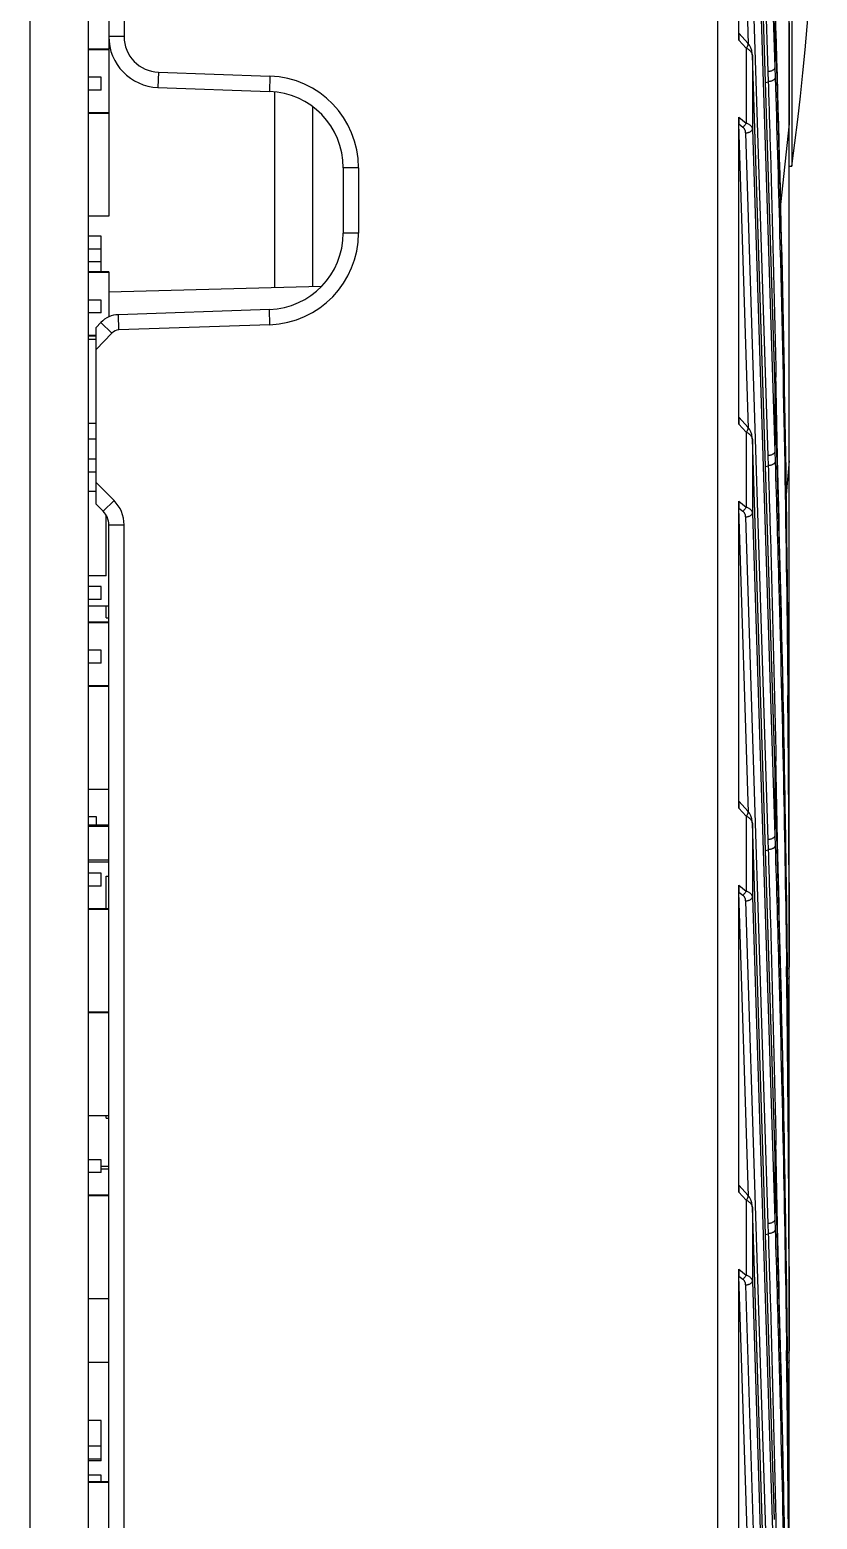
# Model space of a CAD drawing. Header units: millimetres. Extents: x 1409 to 26878, y 589 to 5187.
# Drawn here: x 2409.4 to 2440.3, y 1436.3 to 1494.7 of the extents above; entities that cross this region are included whole.
import ezdxf

# ---------------------------------------------------------------- set-up
doc = ezdxf.new("R2010")
doc.units = ezdxf.units.MM
doc.layers.add('02___PRT_ALL_AXES', color=7, linetype='Continuous')
doc.layers.add('_147615', color=7, linetype='Continuous')

msp = doc.modelspace()

# ---------------------------------------------------------------- linework, layer by layer
at = {"color": 7, "linetype": 'Continuous'}
for p, q in [((2409.4453, 1564.7998), (2409.4453, 1227.2998)), ((2411.7453, 1227.2998), (2411.7453, 1564.7998)), ((2439.2453, 1232.2555), (2439.2453, 1559.8441)), ((2436.4453, 1262.7555), (2436.4453, 1529.3441)), ((2412.5453, 1527.7418), (2412.5453, 1487.4278)), ((2413.1453, 1526.1184), (2413.1453, 1494.4812)), ((2437.7998, 1520.998), (2438.6833, 1493.2633)), ((2437.5263, 1520.838), (2438.4098, 1493.1033)), ((2438.6707, 1481.4923), (2437.7998, 1508.8309)), ((2438.6709, 1481.5019), (2437.8, 1508.8405)), ((2437.2703, 1494.3429), (2437.2703, 1506.3899)), ((2437.6548, 1494.1865), (2437.2746, 1506.1243)), ((2437.5263, 1505.7626), (2438.4098, 1478.0279)), ((2437.7998, 1505.9226), (2438.6833, 1478.1879)), ((2438.6833, 1496.1716), (2438.6833, 1493.2633)), ((2437.6267, 1494.2238), (2437.2814, 1494.6061)), ((2412.5453, 1493.9918), (2411.7453, 1493.9918)), ((2412.5453, 1493.9664), (2411.7453, 1493.9664)), ((2413.1453, 1494.4812), (2412.5453, 1494.4812)), ((2437.5594, 1494.0227), (2437.2703, 1494.3429)), ((2437.5594, 1494.0227), (2437.5594, 1491.0857)), ((2437.7998, 1493.7556), (2437.8, 1493.7651)), ((2437.7998, 1493.7556), (2437.7998, 1490.8472)), ((2438.6707, 1466.417), (2437.7998, 1493.7556)), ((2438.6709, 1466.4265), (2437.8, 1493.7651)), ((2412.2453, 1492.8889), (2411.7453, 1492.8889)), ((2412.2453, 1492.3809), (2412.2453, 1492.8889)), ((2414.4965, 1493.082), (2414.4755, 1492.4824)), ((2414.4965, 1493.082), (2418.871, 1492.9293)), ((2418.871, 1492.9293), (2418.85, 1492.3296)), ((2438.4098, 1493.1033), (2438.4222, 1492.7101)), ((2438.6833, 1493.2633), (2438.6957, 1492.87)), ((2412.2453, 1492.3809), (2411.7453, 1492.3809)), ((2414.4755, 1492.4824), (2418.85, 1492.3296)), ((2438.3147, 1492.684), (2438.4222, 1492.7101)), ((2412.5453, 1491.4918), (2411.7453, 1491.4918)), ((2412.5453, 1491.4664), (2411.7453, 1491.4664)), ((2437.2703, 1479.2675), (2437.2703, 1491.3145)), ((2437.2703, 1491.3145), (2437.5594, 1491.0857)), ((2437.6548, 1479.1111), (2437.2746, 1491.0489)), ((2437.2746, 1491.0489), (2437.4302, 1490.9257)), ((2439.2453, 1491.0489), (2438.9042, 1487.8874)), ((2437.5263, 1490.6872), (2438.4098, 1462.9525)), ((2437.7998, 1490.8472), (2438.6833, 1463.1125)), ((2421.7453, 1489.3315), (2421.7453, 1486.7682)), ((2422.3453, 1489.3315), (2421.7453, 1489.3315)), ((2422.3453, 1489.3315), (2422.3453, 1486.7682)), ((2412.5453, 1487.4278), (2411.7453, 1487.4278)), ((2412.2453, 1486.6517), (2411.7453, 1486.6517)), ((2412.2453, 1486.6389), (2411.7453, 1486.6389)), ((2412.2453, 1485.2418), (2412.2453, 1486.6517)), ((2422.3453, 1486.7682), (2421.7453, 1486.7682)), ((2412.2453, 1486.1309), (2411.7453, 1486.1309)), ((2412.2453, 1485.6357), (2411.7453, 1485.6357)), ((2412.5453, 1485.2418), (2411.7453, 1485.2418)), ((2412.5453, 1485.2164), (2411.7453, 1485.2164)), ((2412.5453, 1485.2418), (2412.5453, 1483.4746)), ((2420.8765, 1484.6639), (2412.5453, 1484.4458)), ((2412.2453, 1484.1389), (2411.7453, 1484.1389)), ((2412.2453, 1483.6309), (2412.2453, 1484.1389)), ((2412.2453, 1483.6309), (2411.7453, 1483.6309)), ((2418.85, 1483.77), (2412.9212, 1483.5629)), ((2412.9421, 1482.9633), (2412.9212, 1483.5629)), ((2418.871, 1483.1703), (2418.85, 1483.77)), ((2412.2368, 1483.2582), (2412.0453, 1483.06)), ((2412.0453, 1476.1248), (2412.0453, 1483.06)), ((2412.6684, 1482.8414), (2412.0453, 1482.1963)), ((2412.6684, 1482.8414), (2412.2368, 1483.2582)), ((2418.871, 1483.1703), (2412.9421, 1482.9633)), ((2412.0453, 1482.7418), (2411.7453, 1482.7418)), ((2412.0453, 1482.7164), (2411.7453, 1482.7164)), ((2412.0453, 1482.5876), (2411.7453, 1482.5876)), ((2438.6707, 1481.4923), (2438.6709, 1481.5019)), ((2438.683, 1481.1058), (2438.6707, 1481.4923)), ((2438.6835, 1481.1058), (2438.6709, 1481.5019)), ((2438.6833, 1481.0962), (2438.683, 1481.1058)), ((2438.6833, 1481.0962), (2438.683, 1481.1058)), ((2438.6833, 1481.0962), (2438.6835, 1481.1058)), ((2438.6833, 1481.0962), (2438.6833, 1478.1879)), ((2438.7184, 1481.503), (2438.7268, 1481.1066)), ((2437.6267, 1479.1484), (2437.2814, 1479.5307)), ((2412.0453, 1479.2856), (2411.7453, 1479.2856)), ((2437.5594, 1478.9474), (2437.2703, 1479.2675)), ((2437.5594, 1478.9474), (2437.5594, 1476.0103)), ((2412.0453, 1478.6778), (2411.7453, 1478.6778)), ((2437.7998, 1478.6802), (2437.8, 1478.6897)), ((2437.7998, 1478.6802), (2437.7998, 1475.7718)), ((2438.6707, 1451.3416), (2437.7998, 1478.6802)), ((2438.6709, 1451.3511), (2437.8, 1478.6897)), ((2438.6833, 1478.1879), (2438.6957, 1477.7947)), ((2412.0453, 1477.8889), (2411.7453, 1477.8889)), ((2438.3147, 1477.6086), (2438.4222, 1477.6347)), ((2438.4098, 1478.0279), (2438.4222, 1477.6347)), ((2439.2453, 1477.8201), (2439.1223, 1476.499)), ((2412.0453, 1477.3809), (2411.7453, 1477.3809)), ((2412.0453, 1476.6185), (2411.7453, 1476.6185)), ((2412.7499, 1476.2687), (2412.0453, 1476.9733)), ((2412.3257, 1475.8445), (2412.0453, 1476.1248)), ((2412.3257, 1475.8445), (2412.7499, 1476.2687)), ((2437.2703, 1464.1921), (2437.2703, 1476.2391)), ((2437.2703, 1476.2391), (2437.5594, 1476.0103)), ((2437.6548, 1464.0357), (2437.2746, 1475.9735)), ((2437.2746, 1475.9735), (2437.4302, 1475.8503)), ((2412.4453, 1473.3165), (2412.4453, 1475.6844)), ((2412.5453, 1407.1605), (2412.5453, 1475.3142)), ((2412.5453, 1475.3142), (2413.1453, 1475.3142)), ((2413.1453, 1407.1605), (2413.1453, 1475.3142)), ((2437.5263, 1475.6118), (2438.4098, 1447.8771)), ((2437.7998, 1475.7718), (2438.6833, 1448.0371)), ((2412.4453, 1473.3165), (2411.7453, 1473.3165)), ((2412.2453, 1472.8889), (2411.7453, 1472.8889)), ((2412.2453, 1472.3809), (2411.7453, 1472.3809)), ((2412.2453, 1472.3809), (2412.2453, 1472.8889)), ((2412.5453, 1472.1176), (2411.7453, 1472.1176)), ((2412.4453, 1471.6639), (2412.4453, 1472.1176)), ((2412.5453, 1471.4918), (2411.7453, 1471.4918)), ((2412.5453, 1471.4664), (2411.7453, 1471.4664)), ((2412.4453, 1471.6639), (2412.5453, 1471.6639)), ((2412.2453, 1470.3889), (2411.7453, 1470.3889)), ((2412.2453, 1469.8809), (2412.2453, 1470.3889)), ((2412.2453, 1469.8809), (2411.7453, 1469.8809)), ((2412.5453, 1468.9918), (2411.7453, 1468.9918)), ((2412.5453, 1468.9664), (2411.7453, 1468.9664)), ((2438.6707, 1466.417), (2438.6709, 1466.4265)), ((2438.683, 1466.0304), (2438.6707, 1466.417)), ((2438.6835, 1466.0304), (2438.6709, 1466.4265)), ((2438.6833, 1466.0208), (2438.683, 1466.0304)), ((2438.6833, 1466.0208), (2438.683, 1466.0304)), ((2438.6833, 1466.0208), (2438.6835, 1466.0304)), ((2438.6833, 1466.0208), (2438.6833, 1463.1125)), ((2438.7184, 1466.4276), (2438.7268, 1466.0312)), ((2412.5453, 1464.9278), (2411.7453, 1464.9278)), ((2437.5594, 1463.872), (2437.2703, 1464.1921)), ((2437.6267, 1464.073), (2437.2814, 1464.4554)), ((2411.7453, 1463.869), (2412.0453, 1463.869)), ((2412.0453, 1463.869), (2412.0453, 1463.519)), ((2437.5594, 1463.872), (2437.5594, 1460.9349)), ((2437.7998, 1463.6048), (2437.8, 1463.6143)), ((2438.6707, 1436.2662), (2437.7998, 1463.6048)), ((2437.7998, 1463.6048), (2437.7998, 1460.6964)), ((2438.6709, 1436.2757), (2437.8, 1463.6143)), ((2412.5453, 1463.519), (2411.7453, 1463.519)), ((2411.7453, 1463.4897), (2412.5453, 1463.4897)), ((2438.6833, 1463.1125), (2438.6957, 1462.7193)), ((2438.3147, 1462.5332), (2438.4222, 1462.5593)), ((2438.4098, 1462.9525), (2438.4222, 1462.5593)), ((2412.5453, 1462.1483), (2411.7453, 1462.1483)), ((2411.7453, 1462.0776), (2412.5453, 1462.0776)), ((2412.2453, 1461.6389), (2411.7453, 1461.6389)), ((2412.2453, 1461.1309), (2412.2453, 1461.6389)), ((2412.4453, 1460.2418), (2412.4453, 1461.519)), ((2412.4453, 1461.519), (2412.5453, 1461.519)), ((2439.1374, 1461.2744), (2439.1364, 1461.3428)), ((2439.178, 1457.9707), (2439.1364, 1461.3428)), ((2439.1786, 1457.9707), (2439.1374, 1461.2744)), ((2439.2387, 1461.2757), (2439.2453, 1457.9715)), ((2439.2404, 1461.2757), (2439.2415, 1460.8799)), ((2439.2453, 1460.8799), (2439.2453, 1461.2756)), ((2412.2453, 1461.1309), (2411.7453, 1461.1309)), ((2437.2703, 1449.1167), (2437.2703, 1461.1638)), ((2437.2703, 1461.1638), (2437.5594, 1460.9349)), ((2437.6548, 1448.9603), (2437.2746, 1460.8981)), ((2437.2746, 1460.8981), (2437.4302, 1460.7749)), ((2437.7998, 1460.6964), (2438.6833, 1432.9617)), ((2439.2415, 1460.8799), (2439.2453, 1457.9715)), ((2412.5453, 1460.2418), (2411.7453, 1460.2418)), ((2412.5453, 1460.2164), (2411.7453, 1460.2164)), ((2437.5263, 1460.5364), (2438.4098, 1432.8017)), ((2439.2453, 1446.2003), (2439.1804, 1457.8118)), ((2412.5453, 1456.1778), (2411.7453, 1456.1778)), ((2412.5453, 1456.1562), (2411.7453, 1456.1562)), ((2412.5453, 1452.1176), (2411.7453, 1452.1176)), ((2412.4453, 1452.0254), (2412.4453, 1452.1176)), ((2412.4453, 1452.0254), (2412.5453, 1452.0254)), ((2438.6707, 1451.3416), (2438.6709, 1451.3511)), ((2438.683, 1450.955), (2438.6707, 1451.3416)), ((2438.6835, 1450.955), (2438.6709, 1451.3511)), ((2438.7184, 1451.3522), (2438.7268, 1450.9558)), ((2438.6833, 1450.9454), (2438.683, 1450.955)), ((2438.6833, 1450.9454), (2438.683, 1450.955)), ((2438.6833, 1450.9454), (2438.6835, 1450.955)), ((2438.6833, 1450.9454), (2438.6833, 1448.0371)), ((2412.2453, 1450.3889), (2411.7453, 1450.3889)), ((2412.2453, 1449.8809), (2412.2453, 1450.3889)), ((2412.5453, 1450.1254), (2412.2453, 1450.1254)), ((2412.2453, 1449.8809), (2411.7453, 1449.8809)), ((2412.2453, 1450.0254), (2412.5453, 1450.0254)), ((2412.5453, 1448.9918), (2411.7453, 1448.9918)), ((2412.5453, 1448.9664), (2411.7453, 1448.9664)), ((2437.5594, 1448.7966), (2437.2703, 1449.1167)), ((2437.6267, 1448.9976), (2437.2814, 1449.38)), ((2437.5594, 1448.7966), (2437.5594, 1445.8595)), ((2437.7998, 1448.5294), (2437.8, 1448.5389)), ((2438.6707, 1421.1908), (2437.7998, 1448.5294)), ((2437.7998, 1448.5294), (2437.7998, 1445.621)), ((2438.6709, 1421.2003), (2437.8, 1448.539)), ((2438.4098, 1447.8771), (2438.4222, 1447.4839)), ((2438.6833, 1448.0371), (2438.6957, 1447.6439)), ((2438.3147, 1447.4578), (2438.4222, 1447.4839)), ((2437.2703, 1434.0413), (2437.2703, 1446.0884)), ((2437.2703, 1446.0884), (2437.5594, 1445.8595)), ((2439.1374, 1446.199), (2439.1364, 1446.2675)), ((2439.178, 1442.8953), (2439.1364, 1446.2675)), ((2439.1786, 1442.8953), (2439.1374, 1446.199)), ((2439.2387, 1446.2003), (2439.2453, 1442.8961)), ((2439.2404, 1446.2003), (2439.2415, 1445.8045)), ((2439.2453, 1445.8046), (2439.2453, 1446.2002)), ((2437.6548, 1433.8849), (2437.2746, 1445.8227)), ((2437.2746, 1445.8227), (2437.4302, 1445.6995)), ((2437.5263, 1445.4611), (2438.4098, 1417.7263)), ((2437.7998, 1445.621), (2438.6833, 1417.8863)), ((2439.2415, 1445.8045), (2439.2453, 1442.8961)), ((2412.5453, 1444.9278), (2411.7453, 1444.9278)), ((2439.2453, 1431.1249), (2439.1804, 1442.7364)), ((2412.5453, 1442.4278), (2411.7453, 1442.4278)), ((2412.2453, 1440.1506), (2411.7453, 1440.1506)), ((2412.2453, 1438.5624), (2412.2453, 1440.1506)), ((2412.2453, 1439.1389), (2411.7453, 1439.1389)), ((2412.2453, 1438.6309), (2411.7453, 1438.6309)), ((2412.2453, 1438.5624), (2411.7453, 1438.5624)), ((2412.2453, 1438.0066), (2411.7453, 1438.0066)), ((2412.2453, 1437.7418), (2412.2453, 1438.0066)), ((2412.5453, 1437.7418), (2411.7453, 1437.7418)), ((2412.5453, 1437.7164), (2411.7453, 1437.7164)), ((2438.7184, 1436.2768), (2438.7268, 1435.8804))]:
    msp.add_line(p, q, dxfattribs=at)
for points in [[(2439.2453, 1461.2757), (2439.1804, 1472.8872), (2438.9923, 1484.576), (2438.6835, 1496.1812)], [(2437.8, 1493.7651), (2437.7977, 1493.8058), (2437.7778, 1493.9284), (2437.7413, 1494.04), (2437.6895, 1494.1405), (2437.6267, 1494.2238)], [(2439.1804, 1457.8118), (2438.9923, 1469.5006), (2438.6835, 1481.1058)], [(2437.8, 1478.6897), (2437.7977, 1478.7305), (2437.7778, 1478.853), (2437.7413, 1478.9646), (2437.6895, 1479.0651), (2437.6267, 1479.1484)], [(2439.1804, 1442.7364), (2438.9923, 1454.4252), (2438.6835, 1466.0304)], [(2437.8, 1463.6143), (2437.7977, 1463.6551), (2437.7778, 1463.7776), (2437.7413, 1463.8892), (2437.6895, 1463.9897), (2437.6267, 1464.073)], [(2439.1804, 1427.661), (2438.9923, 1439.3498), (2438.6835, 1450.955)], [(2437.8, 1448.539), (2437.7977, 1448.5797), (2437.7778, 1448.7022), (2437.7413, 1448.8138), (2437.6895, 1448.9143), (2437.6267, 1448.9976)]]:
    msp.add_lwpolyline(points, dxfattribs=at)
for centre, radius, start, end in [((2414.5453, 1494.4812), 2, 180, 268), ((2414.5453, 1494.4812), 1.4, 180, 268), ((2418.7453, 1489.3315), 3.6, 0, 88), ((2418.7453, 1489.3315), 3, 0, 88), ((2418.7453, 1486.7682), 3, 272, 0), ((2418.7453, 1486.7682), 3.6, 272, 0), ((2412.9561, 1482.5635), 1, 92, 136), ((2412.9561, 1482.5635), 0.4, 92, 136), ((1330.3867, 1457.8214), 1108.5848, 0.9322089, 1.2035569), ((2411.7953, 1475.3142), 0.75, 0, 45), ((2411.7953, 1475.3142), 1.35, 0, 45), ((1330.6927, 1457.9719), 1108.5526, 0.170759, 0.5503144), ((1330.6332, 1460.88), 1108.6122, 0.0204456, 0.3999876), ((1330.3867, 1442.746), 1108.5848, 0.9322089, 1.2035569), ((1330.9189, 1442.8986), 1108.3265, 0.550317, 0.7791604), ((1330.7932, 1445.8057), 1108.4522, 0.3999887, 0.6288184), ((1330.6927, 1442.8965), 1108.5526, 0.170759, 0.5503144), ((1330.6332, 1445.8046), 1108.6122, 0.0204456, 0.3999876), ((1330.3867, 1427.6706), 1108.5848, 0.9322089, 1.2035569), ((1330.9189, 1427.8232), 1108.3265, 0.550317, 0.7791604), ((1330.7932, 1430.7303), 1108.4522, 0.3999887, 0.6288184), ((1330.6927, 1427.8211), 1108.5526, 0.170759, 0.5503144), ((1330.6332, 1430.7292), 1108.6122, 0.0204456, 0.3999876)]:
    msp.add_arc(centre, radius, start, end, dxfattribs=at)
for centre, major_axis, ratio, start_param, end_param in [((2437.2884, 1494.1508), (-0.0076, 0.4557), 0.03597, -0.0411797, 1.1351157), ((2437.2884, 1491.1772), (-0.0064, 0.3875), 0.0436247, 1.207842, 1.9076552), ((2437.2884, 1479.0754), (-0.0076, 0.4557), 0.03597, -0.0411797, 1.1351157), ((2437.2884, 1476.1018), (-0.0064, 0.3875), 0.0436247, 1.207842, 1.9076552), ((2437.2884, 1464), (-0.0076, 0.4557), 0.03597, -0.0411797, 1.1351157), ((2437.2884, 1461.0264), (-0.0064, 0.3875), 0.0436247, 1.207842, 1.9076552), ((2437.2884, 1448.9246), (-0.0076, 0.4557), 0.03597, -0.0411797, 1.1351157), ((2437.2884, 1445.9511), (-0.0064, 0.3875), 0.0436247, 1.207842, 1.9076552)]:
    msp.add_ellipse(centre, major_axis=major_axis, ratio=ratio, start_param=start_param, end_param=end_param, dxfattribs=at)
for points, knots in [([(2439.0641, 1511.0724), (2439.0943, 1509.4045), (2439.2001, 1502.7305), (2439.2453, 1496.0555), (2439.2453, 1491.0489)], [0, 0, 0, 0, 0.2499268, 1, 1, 1, 1]), ([(2439.2183, 1468.6193), (2439.2023, 1470.9156), (2439.1096, 1480.1012), (2438.9028, 1489.2855), (2438.6833, 1496.1716)], [0, 0, 0, 0, 0.2499908, 1, 1, 1, 1]), ([(2437.5594, 1494.0227), (2437.5678, 1494.0331), (2437.5834, 1494.0536), (2437.6037, 1494.0846), (2437.6198, 1494.1143), (2437.6314, 1494.1421), (2437.6381, 1494.1674), (2437.64, 1494.1898), (2437.6371, 1494.2063), (2437.6319, 1494.2172), (2437.6285, 1494.2217), (2437.6267, 1494.2238)], [0, 0, 0, 0, 0.1777814, 0.3432742, 0.4937005, 0.6272591, 0.7429629, 0.8412732, 0.9248814, 0.9630303, 1, 1, 1, 1]), ([(2437.7277, 1493.9069), (2437.7173, 1493.9182), (2437.6942, 1493.9405), (2437.6548, 1493.9708), (2437.6095, 1493.9988), (2437.5766, 1494.015), (2437.5594, 1494.0227)], [0, 0, 0, 0, 0.2247868, 0.4660978, 0.7245417, 1, 1, 1, 1]), ([(2437.7885, 1493.8085), (2437.7824, 1493.826), (2437.7653, 1493.8611), (2437.7414, 1493.8919), (2437.7277, 1493.9069)], [0, 0, 0, 0, 0.4774108, 1, 1, 1, 1]), ([(2437.7998, 1493.7556), (2437.7995, 1493.76), (2437.7974, 1493.778), (2437.793, 1493.7956), (2437.7885, 1493.8085)], [0, 0, 0, 0, 0.245957, 1, 1, 1, 1]), ([(2438.6833, 1493.2633), (2438.6825, 1493.2534), (2438.6772, 1493.2328), (2438.6598, 1493.2045), (2438.6337, 1493.1784), (2438.5997, 1493.1551), (2438.559, 1493.1354), (2438.5128, 1493.1198), (2438.4625, 1493.1086), (2438.4276, 1493.1045), (2438.4098, 1493.1033)], [0, 0, 0, 0, 0.0877209, 0.1835543, 0.2911708, 0.4119503, 0.5454179, 0.68978, 0.84241, 1, 1, 1, 1]), ([(2438.6957, 1492.87), (2438.695, 1492.8601), (2438.6897, 1492.8396), (2438.6723, 1492.8112), (2438.6462, 1492.7851), (2438.6122, 1492.7619), (2438.5715, 1492.7422), (2438.5253, 1492.7265), (2438.475, 1492.7154), (2438.44, 1492.7113), (2438.4222, 1492.7101)], [0, 0, 0, 0, 0.0877156, 0.1835319, 0.2911303, 0.4118983, 0.5453641, 0.6897352, 0.8423839, 1, 1, 1, 1]), ([(2438.6957, 1492.87), (2438.7594, 1490.8496), (2438.992, 1482.7675), (2439.136, 1474.6828), (2439.1942, 1468.6191)], [0, 0, 0, 0, 0.2500152, 1, 1, 1, 1]), ([(2438.4222, 1492.7101), (2438.4517, 1491.7762), (2438.5646, 1488.0409), (2438.6586, 1484.3051), (2438.7184, 1481.503)], [0, 0, 0, 0, 0.2500079, 1, 1, 1, 1]), ([(2437.5594, 1491.0857), (2437.5508, 1491.0709), (2437.5323, 1491.0418), (2437.5012, 1491.0002), (2437.4672, 1490.9611), (2437.4427, 1490.937), (2437.4302, 1490.9257)], [0, 0, 0, 0, 0.2480178, 0.501621, 0.7544025, 1, 1, 1, 1]), ([(2437.5594, 1491.0857), (2437.5775, 1491.0799), (2437.6119, 1491.0671), (2437.6593, 1491.0432), (2437.7001, 1491.0159), (2437.7341, 1490.9858), (2437.7612, 1490.9534), (2437.7814, 1490.9193), (2437.7946, 1490.8838), (2437.7989, 1490.8593), (2437.7998, 1490.8472)], [0, 0, 0, 0, 0.1589041, 0.3063413, 0.4424716, 0.5681485, 0.6847413, 0.7940911, 0.8983563, 1, 1, 1, 1]), ([(2437.4302, 1490.9257), (2437.4479, 1490.9117), (2437.4701, 1490.8852), (2437.4914, 1490.846), (2437.508, 1490.8054), (2437.5214, 1490.7524), (2437.5257, 1490.7089), (2437.5263, 1490.6872)], [0, 0, 0, 0, 0.2566949, 0.3820893, 0.5063854, 0.7532511, 1, 1, 1, 1]), ([(2437.7998, 1490.8472), (2437.7991, 1490.8373), (2437.7938, 1490.8168), (2437.7764, 1490.7884), (2437.7502, 1490.7623), (2437.7163, 1490.7391), (2437.6756, 1490.7194), (2437.6293, 1490.7037), (2437.579, 1490.6926), (2437.5441, 1490.6885), (2437.5263, 1490.6872)], [0, 0, 0, 0, 0.0877209, 0.1835543, 0.2911708, 0.4119503, 0.5454179, 0.68978, 0.84241, 1, 1, 1, 1]), ([(2439.1364, 1461.3428), (2439.1134, 1462.9892), (2439.0064, 1469.5746), (2438.8406, 1476.159), (2438.6833, 1481.0962)], [0, 0, 0, 0, 0.2499909, 1, 1, 1, 1]), ([(2437.5594, 1478.9474), (2437.5678, 1478.9577), (2437.5834, 1478.9782), (2437.6037, 1479.0093), (2437.6198, 1479.0389), (2437.6314, 1479.0667), (2437.6381, 1479.092), (2437.64, 1479.1144), (2437.6371, 1479.131), (2437.6319, 1479.1418), (2437.6285, 1479.1463), (2437.6267, 1479.1484)], [0, 0, 0, 0, 0.1777814, 0.3432742, 0.4937005, 0.6272591, 0.7429629, 0.8412732, 0.9248814, 0.9630303, 1, 1, 1, 1]), ([(2437.7277, 1478.8315), (2437.7173, 1478.8429), (2437.6942, 1478.8651), (2437.6548, 1478.8954), (2437.6095, 1478.9234), (2437.5766, 1478.9396), (2437.5594, 1478.9474)], [0, 0, 0, 0, 0.2247868, 0.4660978, 0.7245417, 1, 1, 1, 1]), ([(2437.7885, 1478.7331), (2437.7824, 1478.7506), (2437.7653, 1478.7857), (2437.7414, 1478.8165), (2437.7277, 1478.8315)], [0, 0, 0, 0, 0.4774108, 1, 1, 1, 1]), ([(2437.7998, 1478.6802), (2437.7995, 1478.6846), (2437.7974, 1478.7026), (2437.793, 1478.7202), (2437.7885, 1478.7331)], [0, 0, 0, 0, 0.245957, 1, 1, 1, 1]), ([(2438.6833, 1478.1879), (2438.6825, 1478.178), (2438.6772, 1478.1575), (2438.6598, 1478.1291), (2438.6337, 1478.103), (2438.5997, 1478.0798), (2438.559, 1478.06), (2438.5128, 1478.0444), (2438.4625, 1478.0332), (2438.4276, 1478.0291), (2438.4098, 1478.0279)], [0, 0, 0, 0, 0.0877209, 0.1835543, 0.2911708, 0.4119503, 0.5454179, 0.68978, 0.84241, 1, 1, 1, 1]), ([(2438.6957, 1477.7947), (2438.695, 1477.7848), (2438.6897, 1477.7642), (2438.6723, 1477.7358), (2438.6462, 1477.7097), (2438.6122, 1477.6865), (2438.5715, 1477.6668), (2438.5253, 1477.6511), (2438.475, 1477.64), (2438.44, 1477.6359), (2438.4222, 1477.6347)], [0, 0, 0, 0, 0.0877156, 0.1835319, 0.2911303, 0.4118983, 0.5453641, 0.6897352, 0.8423839, 1, 1, 1, 1]), ([(2438.4222, 1477.6347), (2438.4517, 1476.7009), (2438.5646, 1472.9656), (2438.6586, 1469.2297), (2438.7184, 1466.4276)], [0, 0, 0, 0, 0.2500079, 1, 1, 1, 1]), ([(2438.6957, 1477.7947), (2438.7478, 1476.1429), (2438.9412, 1469.5358), (2439.0754, 1462.9271), (2439.1429, 1457.9702)], [0, 0, 0, 0, 0.250013, 1, 1, 1, 1]), ([(2437.5594, 1476.0103), (2437.5508, 1475.9955), (2437.5323, 1475.9664), (2437.5012, 1475.9248), (2437.4672, 1475.8857), (2437.4427, 1475.8616), (2437.4302, 1475.8503)], [0, 0, 0, 0, 0.2480178, 0.501621, 0.7544025, 1, 1, 1, 1]), ([(2437.4302, 1475.8503), (2437.4479, 1475.8363), (2437.4701, 1475.8098), (2437.4914, 1475.7706), (2437.508, 1475.73), (2437.5214, 1475.677), (2437.5257, 1475.6336), (2437.5263, 1475.6118)], [0, 0, 0, 0, 0.2566949, 0.3820893, 0.5063854, 0.7532511, 1, 1, 1, 1]), ([(2437.5594, 1476.0103), (2437.5775, 1476.0045), (2437.6119, 1475.9917), (2437.6593, 1475.9679), (2437.7001, 1475.9405), (2437.7341, 1475.9104), (2437.7612, 1475.8781), (2437.7814, 1475.8439), (2437.7946, 1475.8084), (2437.7989, 1475.7839), (2437.7998, 1475.7718)], [0, 0, 0, 0, 0.1589041, 0.3063413, 0.4424716, 0.5681485, 0.6847413, 0.7940911, 0.8983563, 1, 1, 1, 1]), ([(2437.7998, 1475.7718), (2437.7991, 1475.7619), (2437.7938, 1475.7414), (2437.7764, 1475.713), (2437.7502, 1475.6869), (2437.7163, 1475.6637), (2437.6756, 1475.644), (2437.6293, 1475.6283), (2437.579, 1475.6172), (2437.5441, 1475.6131), (2437.5263, 1475.6118)], [0, 0, 0, 0, 0.0877209, 0.1835543, 0.2911708, 0.4119503, 0.5454179, 0.68978, 0.84241, 1, 1, 1, 1]), ([(2439.1364, 1446.2675), (2439.1134, 1447.9138), (2439.0064, 1454.4992), (2438.8406, 1461.0836), (2438.6833, 1466.0208)], [0, 0, 0, 0, 0.2499909, 1, 1, 1, 1]), ([(2437.5594, 1463.872), (2437.5678, 1463.8823), (2437.5834, 1463.9028), (2437.6037, 1463.9339), (2437.6198, 1463.9636), (2437.6314, 1463.9913), (2437.6381, 1464.0166), (2437.64, 1464.039), (2437.6371, 1464.0556), (2437.6319, 1464.0664), (2437.6285, 1464.071), (2437.6267, 1464.073)], [0, 0, 0, 0, 0.1777814, 0.3432742, 0.4937005, 0.6272591, 0.7429629, 0.8412732, 0.9248814, 0.9630303, 1, 1, 1, 1]), ([(2437.7277, 1463.7561), (2437.7173, 1463.7675), (2437.6942, 1463.7897), (2437.6548, 1463.82), (2437.6095, 1463.848), (2437.5766, 1463.8643), (2437.5594, 1463.872)], [0, 0, 0, 0, 0.2247868, 0.4660978, 0.7245417, 1, 1, 1, 1]), ([(2437.7885, 1463.6577), (2437.7824, 1463.6752), (2437.7653, 1463.7103), (2437.7414, 1463.7412), (2437.7277, 1463.7561)], [0, 0, 0, 0, 0.4774108, 1, 1, 1, 1]), ([(2437.7998, 1463.6048), (2437.7995, 1463.6092), (2437.7974, 1463.6272), (2437.793, 1463.6448), (2437.7885, 1463.6577)], [0, 0, 0, 0, 0.245957, 1, 1, 1, 1]), ([(2438.6833, 1463.1125), (2438.6825, 1463.1026), (2438.6772, 1463.0821), (2438.6598, 1463.0537), (2438.6337, 1463.0276), (2438.5997, 1463.0044), (2438.559, 1462.9846), (2438.5128, 1462.969), (2438.4625, 1462.9579), (2438.4276, 1462.9537), (2438.4098, 1462.9525)], [0, 0, 0, 0, 0.0877209, 0.1835543, 0.2911708, 0.4119503, 0.5454179, 0.68978, 0.84241, 1, 1, 1, 1]), ([(2438.6957, 1462.7193), (2438.695, 1462.7094), (2438.6897, 1462.6888), (2438.6723, 1462.6604), (2438.6462, 1462.6343), (2438.6122, 1462.6111), (2438.5715, 1462.5914), (2438.5253, 1462.5757), (2438.475, 1462.5646), (2438.44, 1462.5605), (2438.4222, 1462.5593)], [0, 0, 0, 0, 0.0877156, 0.1835319, 0.2911303, 0.4118983, 0.5453641, 0.6897352, 0.8423839, 1, 1, 1, 1]), ([(2438.4222, 1462.5593), (2438.4517, 1461.6255), (2438.5646, 1457.8902), (2438.6586, 1454.1543), (2438.7184, 1451.3522)], [0, 0, 0, 0, 0.2500079, 1, 1, 1, 1]), ([(2438.6957, 1462.7193), (2438.7478, 1461.0675), (2438.9412, 1454.4605), (2439.0754, 1447.8517), (2439.1429, 1442.8948)], [0, 0, 0, 0, 0.250013, 1, 1, 1, 1]), ([(2437.5594, 1460.9349), (2437.5508, 1460.9201), (2437.5323, 1460.891), (2437.5012, 1460.8494), (2437.4672, 1460.8103), (2437.4427, 1460.7863), (2437.4302, 1460.7749)], [0, 0, 0, 0, 0.2480178, 0.501621, 0.7544025, 1, 1, 1, 1]), ([(2437.4302, 1460.7749), (2437.4479, 1460.7609), (2437.4701, 1460.7344), (2437.4914, 1460.6952), (2437.508, 1460.6546), (2437.5214, 1460.6016), (2437.5257, 1460.5582), (2437.5263, 1460.5364)], [0, 0, 0, 0, 0.2566949, 0.3820893, 0.5063854, 0.7532511, 1, 1, 1, 1]), ([(2437.7998, 1460.6964), (2437.7991, 1460.6865), (2437.7938, 1460.666), (2437.7764, 1460.6376), (2437.7502, 1460.6115), (2437.7163, 1460.5883), (2437.6756, 1460.5686), (2437.6293, 1460.5529), (2437.579, 1460.5418), (2437.5441, 1460.5377), (2437.5263, 1460.5364)], [0, 0, 0, 0, 0.0877209, 0.1835543, 0.2911708, 0.4119503, 0.5454179, 0.68978, 0.84241, 1, 1, 1, 1]), ([(2437.5594, 1460.9349), (2437.5775, 1460.9291), (2437.6119, 1460.9164), (2437.6593, 1460.8925), (2437.7001, 1460.8652), (2437.7341, 1460.8351), (2437.7612, 1460.8027), (2437.7814, 1460.7685), (2437.7946, 1460.733), (2437.7989, 1460.7085), (2437.7998, 1460.6964)], [0, 0, 0, 0, 0.1589041, 0.3063413, 0.4424716, 0.5681485, 0.6847413, 0.7940911, 0.8983563, 1, 1, 1, 1]), ([(2439.2453, 1457.9715), (2439.2453, 1457.9624), (2439.2423, 1457.9435), (2439.2291, 1457.9168), (2439.2079, 1457.892), (2439.1901, 1457.8779), (2439.1802, 1457.8712)], [0, 0, 0, 0, 0.2194514, 0.4531733, 0.7114968, 1, 1, 1, 1]), ([(2439.2453, 1457.5758), (2439.2453, 1457.5669), (2439.2424, 1457.5485), (2439.2298, 1457.5223), (2439.2095, 1457.4979), (2439.1923, 1457.4839), (2439.1827, 1457.4773)], [0, 0, 0, 0, 0.2203516, 0.4544934, 0.7124999, 1, 1, 1, 1]), ([(2439.1364, 1431.1921), (2439.1134, 1432.8384), (2439.0064, 1439.4238), (2438.8406, 1446.0082), (2438.6833, 1450.9454)], [0, 0, 0, 0, 0.2499909, 1, 1, 1, 1]), ([(2437.5594, 1448.7966), (2437.5678, 1448.8069), (2437.5834, 1448.8275), (2437.6037, 1448.8585), (2437.6198, 1448.8882), (2437.6314, 1448.9159), (2437.6381, 1448.9412), (2437.64, 1448.9636), (2437.6371, 1448.9802), (2437.6319, 1448.991), (2437.6285, 1448.9956), (2437.6267, 1448.9976)], [0, 0, 0, 0, 0.1777814, 0.3432742, 0.4937005, 0.6272591, 0.7429629, 0.8412732, 0.9248814, 0.9630303, 1, 1, 1, 1]), ([(2437.7277, 1448.6807), (2437.7173, 1448.6921), (2437.6942, 1448.7143), (2437.6548, 1448.7447), (2437.6095, 1448.7726), (2437.5766, 1448.7889), (2437.5594, 1448.7966)], [0, 0, 0, 0, 0.2247868, 0.4660978, 0.7245417, 1, 1, 1, 1]), ([(2437.7885, 1448.5823), (2437.7824, 1448.5998), (2437.7653, 1448.6349), (2437.7414, 1448.6658), (2437.7277, 1448.6807)], [0, 0, 0, 0, 0.4774108, 1, 1, 1, 1]), ([(2437.7998, 1448.5294), (2437.7995, 1448.5338), (2437.7974, 1448.5518), (2437.793, 1448.5695), (2437.7885, 1448.5823)], [0, 0, 0, 0, 0.245957, 1, 1, 1, 1]), ([(2438.6833, 1448.0371), (2438.6825, 1448.0272), (2438.6772, 1448.0067), (2438.6598, 1447.9783), (2438.6337, 1447.9522), (2438.5997, 1447.929), (2438.559, 1447.9093), (2438.5128, 1447.8936), (2438.4625, 1447.8825), (2438.4276, 1447.8784), (2438.4098, 1447.8771)], [0, 0, 0, 0, 0.0877209, 0.1835543, 0.2911708, 0.4119503, 0.5454179, 0.68978, 0.84241, 1, 1, 1, 1]), ([(2438.6957, 1447.6439), (2438.695, 1447.634), (2438.6897, 1447.6135), (2438.6723, 1447.5851), (2438.6462, 1447.5589), (2438.6122, 1447.5357), (2438.5715, 1447.516), (2438.5253, 1447.5004), (2438.475, 1447.4892), (2438.44, 1447.4851), (2438.4222, 1447.4839)], [0, 0, 0, 0, 0.0877156, 0.1835319, 0.2911303, 0.4118983, 0.5453641, 0.6897352, 0.8423839, 1, 1, 1, 1]), ([(2438.4222, 1447.4839), (2438.4517, 1446.5501), (2438.5646, 1442.8148), (2438.6586, 1439.0789), (2438.7184, 1436.2768)], [0, 0, 0, 0, 0.2500079, 1, 1, 1, 1]), ([(2438.6957, 1447.6439), (2438.7478, 1445.9921), (2438.9412, 1439.3851), (2439.0754, 1432.7763), (2439.1429, 1427.8194)], [0, 0, 0, 0, 0.250013, 1, 1, 1, 1]), ([(2437.5594, 1445.8595), (2437.5508, 1445.8448), (2437.5323, 1445.8156), (2437.5012, 1445.774), (2437.4672, 1445.735), (2437.4427, 1445.7109), (2437.4302, 1445.6995)], [0, 0, 0, 0, 0.2480178, 0.501621, 0.7544025, 1, 1, 1, 1]), ([(2437.4302, 1445.6995), (2437.4479, 1445.6855), (2437.4701, 1445.6591), (2437.4914, 1445.6198), (2437.508, 1445.5793), (2437.5214, 1445.5262), (2437.5257, 1445.4828), (2437.5263, 1445.4611)], [0, 0, 0, 0, 0.2566949, 0.3820893, 0.5063854, 0.7532511, 1, 1, 1, 1]), ([(2437.7998, 1445.621), (2437.7991, 1445.6111), (2437.7938, 1445.5906), (2437.7764, 1445.5622), (2437.7502, 1445.5361), (2437.7163, 1445.5129), (2437.6756, 1445.4932), (2437.6293, 1445.4775), (2437.579, 1445.4664), (2437.5441, 1445.4623), (2437.5263, 1445.4611)], [0, 0, 0, 0, 0.0877209, 0.1835543, 0.2911708, 0.4119503, 0.5454179, 0.68978, 0.84241, 1, 1, 1, 1]), ([(2437.5594, 1445.8595), (2437.5775, 1445.8537), (2437.6119, 1445.841), (2437.6593, 1445.8171), (2437.7001, 1445.7898), (2437.7341, 1445.7597), (2437.7612, 1445.7273), (2437.7814, 1445.6931), (2437.7946, 1445.6576), (2437.7989, 1445.6332), (2437.7998, 1445.621)], [0, 0, 0, 0, 0.1589041, 0.3063413, 0.4424716, 0.5681485, 0.6847413, 0.7940911, 0.8983563, 1, 1, 1, 1]), ([(2439.2453, 1442.8961), (2439.2453, 1442.887), (2439.2423, 1442.8681), (2439.2291, 1442.8414), (2439.2079, 1442.8166), (2439.1901, 1442.8025), (2439.1802, 1442.7958)], [0, 0, 0, 0, 0.2194514, 0.4531733, 0.7114968, 1, 1, 1, 1]), ([(2439.2453, 1442.5004), (2439.2453, 1442.4916), (2439.2424, 1442.4731), (2439.2298, 1442.4469), (2439.2095, 1442.4225), (2439.1923, 1442.4085), (2439.1827, 1442.4019)], [0, 0, 0, 0, 0.2203516, 0.4544934, 0.7124999, 1, 1, 1, 1])]:
    msp.add_open_spline(points, degree=3, knots=knots, dxfattribs=at)
at = {"layer": '02___PRT_ALL_AXES', "color": 7, "linetype": 'Continuous'}
for p in [(2439.3453, 1518.6998), (2439.2453, 1489.3998)]:
    msp.add_line(p, (2439.3453, 1489.3998), dxfattribs=at)
msp.add_arc((2332.5341, 1504.0498), 107.8113, 352.190165, 7.809835, dxfattribs=at)
at = {"layer": '_147615', "color": 7, "linetype": 'Continuous'}
for p, q in [((2419.0453, 1492.3112), (2419.0453, 1484.616)), ((2420.5453, 1491.728), (2420.5453, 1484.6553))]:
    msp.add_line(p, q, dxfattribs=at)

doc.saveas('drawing.dxf')
